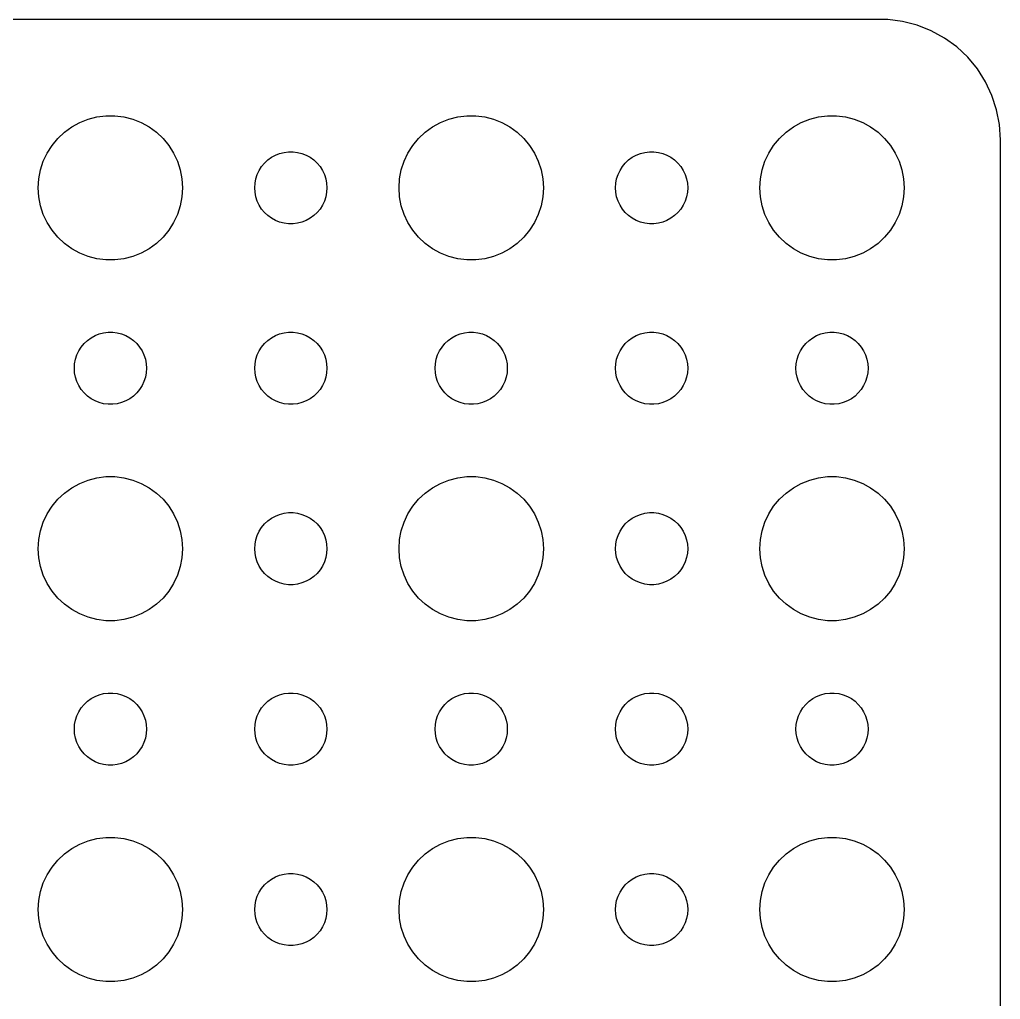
# Model space of a CAD drawing. Header units: metres. Extents: x -157 to 157, y -37 to 37.
# Drawn here: x 116.22 to 157, y -3.73 to 36.99 of the extents above; entities that cross this region are included whole.
import ezdxf

# ---------------------------------------------------------------- set-up
doc = ezdxf.new("R2010")
doc.units = ezdxf.units.M

msp = doc.modelspace()

# ---------------------------------------------------------------- linework, layer by layer
for p, q in [((152.314, 36.9901), (-152.314, 36.9901)), ((152.937, 36.9114), (152.314, 36.9901)), ((153.545, 36.7553), (152.937, 36.9114)), ((154.129, 36.5241), (153.545, 36.7553)), ((154.679, 36.2216), (154.129, 36.5241)), ((155.187, 35.8526), (154.679, 36.2216)), ((155.645, 35.4227), (155.187, 35.8526)), ((156.045, 34.9389), (155.645, 35.4227)), ((156.382, 34.4088), (156.045, 34.9389)), ((156.649, 33.8406), (156.382, 34.4088)), ((156.843, 33.2434), (156.649, 33.8406)), ((156.961, 32.6267), (156.843, 33.2434)), ((118.393, 32.533), (118.723, 32.7145)), ((118.723, 32.7145), (119.073, 32.8532)), ((119.073, 32.8532), (119.438, 32.9469)), ((119.438, 32.9469), (119.812, 32.9941)), ((119.812, 32.9941), (120.188, 32.9941)), ((120.188, 32.9941), (120.562, 32.9469)), ((120.562, 32.9469), (120.927, 32.8532)), ((120.927, 32.8532), (121.277, 32.7145)), ((121.277, 32.7145), (121.607, 32.533)), ((133.393, 32.533), (133.723, 32.7145)), ((133.723, 32.7145), (134.073, 32.8532)), ((134.073, 32.8532), (134.438, 32.9469)), ((134.438, 32.9469), (134.812, 32.9941)), ((134.812, 32.9941), (135.188, 32.9941)), ((135.188, 32.9941), (135.562, 32.9469)), ((135.562, 32.9469), (135.927, 32.8532)), ((135.927, 32.8532), (136.277, 32.7145)), ((136.277, 32.7145), (136.607, 32.533)), ((148.393, 32.533), (148.723, 32.7145)), ((148.723, 32.7145), (149.073, 32.8532)), ((149.073, 32.8532), (149.438, 32.9469)), ((149.438, 32.9469), (149.812, 32.9941)), ((149.812, 32.9941), (150.188, 32.9941)), ((150.188, 32.9941), (150.562, 32.9469)), ((150.562, 32.9469), (150.927, 32.8532)), ((150.927, 32.8532), (151.277, 32.7145)), ((151.277, 32.7145), (151.607, 32.533)), ((157, 32), (156.961, 32.6267)), ((117.813, 32.0536), (118.088, 32.3115)), ((118.088, 32.3115), (118.393, 32.533)), ((121.607, 32.533), (121.912, 32.3115)), ((121.912, 32.3115), (122.187, 32.0536)), ((132.813, 32.0536), (133.088, 32.3115)), ((133.088, 32.3115), (133.393, 32.533)), ((136.607, 32.533), (136.912, 32.3115)), ((136.912, 32.3115), (137.187, 32.0536)), ((147.813, 32.0536), (148.088, 32.3115)), ((148.088, 32.3115), (148.393, 32.533)), ((151.607, 32.533), (151.912, 32.3115)), ((151.912, 32.3115), (152.187, 32.0536)), ((117.573, 31.7634), (117.813, 32.0536)), ((122.187, 32.0536), (122.427, 31.7634)), ((132.573, 31.7634), (132.813, 32.0536)), ((137.187, 32.0536), (137.427, 31.7634)), ((147.573, 31.7634), (147.813, 32.0536)), ((152.187, 32.0536), (152.427, 31.7634)), ((157, -32), (157, 32)), ((117.211, 31.1044), (117.371, 31.4453)), ((117.371, 31.4453), (117.573, 31.7634)), ((122.427, 31.7634), (122.629, 31.4453)), ((122.629, 31.4453), (122.789, 31.1044)), ((126.861, 31.3572), (127.036, 31.4266)), ((127.036, 31.4266), (127.219, 31.4734)), ((127.219, 31.4734), (127.406, 31.497)), ((127.406, 31.497), (127.594, 31.497)), ((127.594, 31.497), (127.781, 31.4734)), ((127.781, 31.4734), (127.964, 31.4266)), ((127.964, 31.4266), (128.139, 31.3572)), ((132.211, 31.1044), (132.371, 31.4453)), ((132.371, 31.4453), (132.573, 31.7634)), ((137.427, 31.7634), (137.629, 31.4453)), ((137.629, 31.4453), (137.789, 31.1044)), ((141.861, 31.3572), (142.036, 31.4266)), ((142.036, 31.4266), (142.219, 31.4734)), ((142.219, 31.4734), (142.406, 31.497)), ((142.406, 31.497), (142.594, 31.497)), ((142.594, 31.497), (142.781, 31.4734)), ((142.781, 31.4734), (142.964, 31.4266)), ((142.964, 31.4266), (143.139, 31.3572)), ((147.211, 31.1044), (147.371, 31.4453)), ((147.371, 31.4453), (147.573, 31.7634)), ((152.427, 31.7634), (152.629, 31.4453)), ((152.629, 31.4453), (152.789, 31.1044)), ((117.094, 30.7461), (117.211, 31.1044)), ((122.789, 31.1044), (122.906, 30.7461)), ((126.286, 30.8817), (126.407, 31.0268)), ((126.407, 31.0268), (126.544, 31.1558)), ((126.544, 31.1558), (126.696, 31.2665)), ((126.696, 31.2665), (126.861, 31.3572)), ((128.139, 31.3572), (128.304, 31.2665)), ((128.304, 31.2665), (128.456, 31.1558)), ((128.456, 31.1558), (128.593, 31.0268)), ((128.593, 31.0268), (128.714, 30.8817)), ((132.094, 30.7461), (132.211, 31.1044)), ((137.789, 31.1044), (137.906, 30.7461)), ((141.286, 30.8817), (141.407, 31.0268)), ((141.407, 31.0268), (141.544, 31.1558)), ((141.544, 31.1558), (141.696, 31.2665)), ((141.696, 31.2665), (141.861, 31.3572)), ((143.139, 31.3572), (143.304, 31.2665)), ((143.304, 31.2665), (143.456, 31.1558)), ((143.456, 31.1558), (143.593, 31.0268)), ((143.593, 31.0268), (143.714, 30.8817)), ((147.094, 30.7461), (147.211, 31.1044)), ((152.789, 31.1044), (152.906, 30.7461)), ((117.024, 30.376), (117.094, 30.7461)), ((122.906, 30.7461), (122.976, 30.376)), ((126.105, 30.5522), (126.186, 30.7226)), ((126.186, 30.7226), (126.286, 30.8817)), ((128.714, 30.8817), (128.814, 30.7226)), ((128.814, 30.7226), (128.895, 30.5522)), ((132.024, 30.376), (132.094, 30.7461)), ((137.906, 30.7461), (137.976, 30.376)), ((141.105, 30.5522), (141.186, 30.7226)), ((141.186, 30.7226), (141.286, 30.8817)), ((143.714, 30.8817), (143.814, 30.7226)), ((143.814, 30.7226), (143.895, 30.5522)), ((147.024, 30.376), (147.094, 30.7461)), ((152.906, 30.7461), (152.976, 30.376)), ((117, 30), (117.024, 30.376)), ((122.976, 30.376), (123, 30)), ((126, 30), (126.012, 30.188)), ((126.012, 30.188), (126.047, 30.373)), ((126.047, 30.373), (126.105, 30.5522)), ((128.895, 30.5522), (128.953, 30.373)), ((128.953, 30.373), (128.988, 30.188)), ((128.988, 30.188), (129, 30)), ((132, 30), (132.024, 30.376)), ((137.976, 30.376), (138, 30)), ((141, 30), (141.012, 30.188)), ((141.012, 30.188), (141.047, 30.373)), ((141.047, 30.373), (141.105, 30.5522)), ((143.895, 30.5522), (143.953, 30.373)), ((143.953, 30.373), (143.988, 30.188)), ((143.988, 30.188), (144, 30)), ((147, 30), (147.024, 30.376)), ((152.976, 30.376), (153, 30)), ((117.024, 29.624), (117, 30)), ((123, 30), (122.976, 29.624)), ((126.012, 29.812), (126, 30)), ((126.047, 29.627), (126.012, 29.812)), ((128.988, 29.812), (128.953, 29.627)), ((129, 30), (128.988, 29.812)), ((132.024, 29.624), (132, 30)), ((138, 30), (137.976, 29.624)), ((141.012, 29.812), (141, 30)), ((141.047, 29.627), (141.012, 29.812)), ((143.988, 29.812), (143.953, 29.627)), ((144, 30), (143.988, 29.812)), ((147.024, 29.624), (147, 30)), ((153, 30), (152.976, 29.624)), ((117.094, 29.2539), (117.024, 29.624)), ((122.976, 29.624), (122.906, 29.2539)), ((126.105, 29.4478), (126.047, 29.627)), ((126.186, 29.2774), (126.105, 29.4478)), ((128.895, 29.4478), (128.814, 29.2774)), ((128.953, 29.627), (128.895, 29.4478)), ((132.094, 29.2539), (132.024, 29.624)), ((137.976, 29.624), (137.906, 29.2539)), ((141.105, 29.4478), (141.047, 29.627)), ((141.186, 29.2774), (141.105, 29.4478)), ((143.895, 29.4478), (143.814, 29.2774)), ((143.953, 29.627), (143.895, 29.4478)), ((147.094, 29.2539), (147.024, 29.624)), ((152.976, 29.624), (152.906, 29.2539)), ((117.211, 28.8956), (117.094, 29.2539)), ((122.906, 29.2539), (122.789, 28.8956)), ((126.286, 29.1183), (126.186, 29.2774)), ((126.407, 28.9732), (126.286, 29.1183)), ((126.544, 28.8442), (126.407, 28.9732)), ((128.593, 28.9732), (128.456, 28.8442)), ((128.714, 29.1183), (128.593, 28.9732)), ((128.814, 29.2774), (128.714, 29.1183)), ((132.211, 28.8956), (132.094, 29.2539)), ((137.906, 29.2539), (137.789, 28.8956)), ((141.286, 29.1183), (141.186, 29.2774)), ((141.407, 28.9732), (141.286, 29.1183)), ((141.544, 28.8442), (141.407, 28.9732)), ((143.593, 28.9732), (143.456, 28.8442)), ((143.714, 29.1183), (143.593, 28.9732)), ((143.814, 29.2774), (143.714, 29.1183)), ((147.211, 28.8956), (147.094, 29.2539)), ((152.906, 29.2539), (152.789, 28.8956)), ((117.371, 28.5547), (117.211, 28.8956)), ((117.573, 28.2366), (117.371, 28.5547)), ((122.629, 28.5547), (122.427, 28.2366)), ((122.789, 28.8956), (122.629, 28.5547)), ((126.696, 28.7335), (126.544, 28.8442)), ((126.861, 28.6427), (126.696, 28.7335)), ((127.036, 28.5734), (126.861, 28.6427)), ((127.219, 28.5266), (127.036, 28.5734)), ((127.964, 28.5734), (127.781, 28.5266)), ((128.139, 28.6427), (127.964, 28.5734)), ((128.304, 28.7335), (128.139, 28.6427)), ((128.456, 28.8442), (128.304, 28.7335)), ((132.371, 28.5547), (132.211, 28.8956)), ((132.573, 28.2366), (132.371, 28.5547)), ((137.629, 28.5547), (137.427, 28.2366)), ((137.789, 28.8956), (137.629, 28.5547)), ((141.696, 28.7335), (141.544, 28.8442)), ((141.861, 28.6427), (141.696, 28.7335)), ((142.036, 28.5734), (141.861, 28.6427)), ((142.219, 28.5266), (142.036, 28.5734)), ((142.964, 28.5734), (142.781, 28.5266)), ((143.139, 28.6427), (142.964, 28.5734)), ((143.304, 28.7335), (143.139, 28.6427)), ((143.456, 28.8442), (143.304, 28.7335)), ((147.371, 28.5547), (147.211, 28.8956)), ((147.573, 28.2366), (147.371, 28.5547)), ((152.629, 28.5547), (152.427, 28.2366)), ((152.789, 28.8956), (152.629, 28.5547)), ((117.813, 27.9464), (117.573, 28.2366)), ((122.427, 28.2366), (122.187, 27.9464)), ((127.406, 28.503), (127.219, 28.5266)), ((127.594, 28.503), (127.406, 28.503)), ((127.781, 28.5266), (127.594, 28.503)), ((132.813, 27.9464), (132.573, 28.2366)), ((137.427, 28.2366), (137.187, 27.9464)), ((142.406, 28.503), (142.219, 28.5266)), ((142.594, 28.503), (142.406, 28.503)), ((142.781, 28.5266), (142.594, 28.503)), ((147.813, 27.9464), (147.573, 28.2366)), ((152.427, 28.2366), (152.187, 27.9464)), ((118.088, 27.6884), (117.813, 27.9464)), ((122.187, 27.9464), (121.912, 27.6884)), ((133.088, 27.6884), (132.813, 27.9464)), ((137.187, 27.9464), (136.912, 27.6884)), ((148.088, 27.6884), (147.813, 27.9464)), ((152.187, 27.9464), (151.912, 27.6884)), ((118.393, 27.467), (118.088, 27.6884)), ((118.723, 27.2855), (118.393, 27.467)), ((121.607, 27.467), (121.277, 27.2855)), ((121.912, 27.6884), (121.607, 27.467)), ((133.393, 27.467), (133.088, 27.6884)), ((133.723, 27.2855), (133.393, 27.467)), ((136.607, 27.467), (136.277, 27.2855)), ((136.912, 27.6884), (136.607, 27.467)), ((148.393, 27.467), (148.088, 27.6884)), ((148.723, 27.2855), (148.393, 27.467)), ((151.607, 27.467), (151.277, 27.2855)), ((151.912, 27.6884), (151.607, 27.467)), ((119.073, 27.1468), (118.723, 27.2855)), ((119.438, 27.0531), (119.073, 27.1468)), ((119.812, 27.0059), (119.438, 27.0531)), ((120.188, 27.0059), (119.812, 27.0059)), ((120.562, 27.0531), (120.188, 27.0059)), ((120.927, 27.1468), (120.562, 27.0531)), ((121.277, 27.2855), (120.927, 27.1468)), ((134.073, 27.1468), (133.723, 27.2855)), ((134.438, 27.0531), (134.073, 27.1468)), ((134.812, 27.0059), (134.438, 27.0531)), ((135.188, 27.0059), (134.812, 27.0059)), ((135.562, 27.0531), (135.188, 27.0059)), ((135.927, 27.1468), (135.562, 27.0531)), ((136.277, 27.2855), (135.927, 27.1468)), ((149.073, 27.1468), (148.723, 27.2855)), ((149.438, 27.0531), (149.073, 27.1468)), ((149.812, 27.0059), (149.438, 27.0531)), ((150.188, 27.0059), (149.812, 27.0059)), ((150.562, 27.0531), (150.188, 27.0059)), ((150.927, 27.1468), (150.562, 27.0531)), ((151.277, 27.2855), (150.927, 27.1468)), ((118.907, 23.5268), (119.044, 23.6558)), ((119.044, 23.6558), (119.196, 23.7665)), ((119.196, 23.7665), (119.361, 23.8572)), ((119.361, 23.8572), (119.536, 23.9266)), ((119.536, 23.9266), (119.719, 23.9734)), ((119.719, 23.9734), (119.906, 23.997)), ((119.906, 23.997), (120.094, 23.997)), ((120.094, 23.997), (120.281, 23.9734)), ((120.281, 23.9734), (120.464, 23.9266)), ((120.464, 23.9266), (120.639, 23.8572)), ((120.639, 23.8572), (120.804, 23.7665)), ((120.804, 23.7665), (120.956, 23.6558)), ((120.956, 23.6558), (121.093, 23.5268)), ((126.407, 23.5268), (126.544, 23.6558)), ((126.544, 23.6558), (126.696, 23.7665)), ((126.696, 23.7665), (126.861, 23.8572)), ((126.861, 23.8572), (127.036, 23.9266)), ((127.036, 23.9266), (127.219, 23.9734)), ((127.219, 23.9734), (127.406, 23.997)), ((127.406, 23.997), (127.594, 23.997)), ((127.594, 23.997), (127.781, 23.9734)), ((127.781, 23.9734), (127.964, 23.9266)), ((127.964, 23.9266), (128.139, 23.8572)), ((128.139, 23.8572), (128.304, 23.7665)), ((128.304, 23.7665), (128.456, 23.6558)), ((128.456, 23.6558), (128.593, 23.5268)), ((133.907, 23.5268), (134.044, 23.6558)), ((134.044, 23.6558), (134.196, 23.7665)), ((134.196, 23.7665), (134.361, 23.8572)), ((134.361, 23.8572), (134.536, 23.9266)), ((134.536, 23.9266), (134.719, 23.9734)), ((134.719, 23.9734), (134.906, 23.997)), ((134.906, 23.997), (135.094, 23.997)), ((135.094, 23.997), (135.281, 23.9734)), ((135.281, 23.9734), (135.464, 23.9266)), ((135.464, 23.9266), (135.639, 23.8572)), ((135.639, 23.8572), (135.804, 23.7665)), ((135.804, 23.7665), (135.956, 23.6558)), ((135.956, 23.6558), (136.093, 23.5268)), ((141.407, 23.5268), (141.544, 23.6558)), ((141.544, 23.6558), (141.696, 23.7665)), ((141.696, 23.7665), (141.861, 23.8572)), ((141.861, 23.8572), (142.036, 23.9266)), ((142.036, 23.9266), (142.219, 23.9734)), ((142.219, 23.9734), (142.406, 23.997)), ((142.406, 23.997), (142.594, 23.997)), ((142.594, 23.997), (142.781, 23.9734)), ((142.781, 23.9734), (142.964, 23.9266)), ((142.964, 23.9266), (143.139, 23.8572)), ((143.139, 23.8572), (143.304, 23.7665)), ((143.304, 23.7665), (143.456, 23.6558)), ((143.456, 23.6558), (143.593, 23.5268)), ((148.907, 23.5268), (149.044, 23.6558)), ((149.044, 23.6558), (149.196, 23.7665)), ((149.196, 23.7665), (149.361, 23.8572)), ((149.361, 23.8572), (149.536, 23.9266)), ((149.536, 23.9266), (149.719, 23.9734)), ((149.719, 23.9734), (149.906, 23.997)), ((149.906, 23.997), (150.094, 23.997)), ((150.094, 23.997), (150.281, 23.9734)), ((150.281, 23.9734), (150.464, 23.9266)), ((150.464, 23.9266), (150.639, 23.8572)), ((150.639, 23.8572), (150.804, 23.7665)), ((150.804, 23.7665), (150.956, 23.6558)), ((150.956, 23.6558), (151.093, 23.5268)), ((118.686, 23.2226), (118.786, 23.3817)), ((118.786, 23.3817), (118.907, 23.5268)), ((121.093, 23.5268), (121.214, 23.3817)), ((121.214, 23.3817), (121.314, 23.2226)), ((126.186, 23.2226), (126.286, 23.3817)), ((126.286, 23.3817), (126.407, 23.5268)), ((128.593, 23.5268), (128.714, 23.3817)), ((128.714, 23.3817), (128.814, 23.2226)), ((133.686, 23.2226), (133.786, 23.3817)), ((133.786, 23.3817), (133.907, 23.5268)), ((136.093, 23.5268), (136.214, 23.3817)), ((136.214, 23.3817), (136.314, 23.2226)), ((141.186, 23.2226), (141.286, 23.3817)), ((141.286, 23.3817), (141.407, 23.5268)), ((143.593, 23.5268), (143.714, 23.3817)), ((143.714, 23.3817), (143.814, 23.2226)), ((148.686, 23.2226), (148.786, 23.3817)), ((148.786, 23.3817), (148.907, 23.5268)), ((151.093, 23.5268), (151.214, 23.3817)), ((151.214, 23.3817), (151.314, 23.2226)), ((118.512, 22.688), (118.547, 22.873)), ((118.547, 22.873), (118.605, 23.0522)), ((118.605, 23.0522), (118.686, 23.2226)), ((121.314, 23.2226), (121.395, 23.0522)), ((121.395, 23.0522), (121.453, 22.873)), ((121.453, 22.873), (121.488, 22.688)), ((126.012, 22.688), (126.047, 22.873)), ((126.047, 22.873), (126.105, 23.0522)), ((126.105, 23.0522), (126.186, 23.2226)), ((128.814, 23.2226), (128.895, 23.0522)), ((128.895, 23.0522), (128.953, 22.873)), ((128.953, 22.873), (128.988, 22.688)), ((133.512, 22.688), (133.547, 22.873)), ((133.547, 22.873), (133.605, 23.0522)), ((133.605, 23.0522), (133.686, 23.2226)), ((136.314, 23.2226), (136.395, 23.0522)), ((136.395, 23.0522), (136.453, 22.873)), ((136.453, 22.873), (136.488, 22.688)), ((141.012, 22.688), (141.047, 22.873)), ((141.047, 22.873), (141.105, 23.0522)), ((141.105, 23.0522), (141.186, 23.2226)), ((143.814, 23.2226), (143.895, 23.0522)), ((143.895, 23.0522), (143.953, 22.873)), ((143.953, 22.873), (143.988, 22.688)), ((148.512, 22.688), (148.547, 22.873)), ((148.547, 22.873), (148.605, 23.0522)), ((148.605, 23.0522), (148.686, 23.2226)), ((151.314, 23.2226), (151.395, 23.0522)), ((151.395, 23.0522), (151.453, 22.873)), ((151.453, 22.873), (151.488, 22.688)), ((118.5, 22.5), (118.512, 22.688)), ((118.512, 22.312), (118.5, 22.5)), ((121.488, 22.688), (121.5, 22.5)), ((121.5, 22.5), (121.488, 22.312)), ((126, 22.5), (126.012, 22.688)), ((126.012, 22.312), (126, 22.5)), ((128.988, 22.688), (129, 22.5)), ((129, 22.5), (128.988, 22.312)), ((133.5, 22.5), (133.512, 22.688)), ((133.512, 22.312), (133.5, 22.5)), ((136.488, 22.688), (136.5, 22.5)), ((136.5, 22.5), (136.488, 22.312)), ((141, 22.5), (141.012, 22.688)), ((141.012, 22.312), (141, 22.5)), ((143.988, 22.688), (144, 22.5)), ((144, 22.5), (143.988, 22.312)), ((148.5, 22.5), (148.512, 22.688)), ((148.512, 22.312), (148.5, 22.5)), ((151.488, 22.688), (151.5, 22.5)), ((151.5, 22.5), (151.488, 22.312)), ((118.547, 22.127), (118.512, 22.312)), ((118.605, 21.9478), (118.547, 22.127)), ((121.453, 22.127), (121.395, 21.9478)), ((121.488, 22.312), (121.453, 22.127)), ((126.047, 22.127), (126.012, 22.312)), ((126.105, 21.9478), (126.047, 22.127)), ((128.953, 22.127), (128.895, 21.9478)), ((128.988, 22.312), (128.953, 22.127)), ((133.547, 22.127), (133.512, 22.312)), ((133.605, 21.9478), (133.547, 22.127)), ((136.453, 22.127), (136.395, 21.9478)), ((136.488, 22.312), (136.453, 22.127)), ((141.047, 22.127), (141.012, 22.312)), ((141.105, 21.9478), (141.047, 22.127)), ((143.953, 22.127), (143.895, 21.9478)), ((143.988, 22.312), (143.953, 22.127)), ((148.547, 22.127), (148.512, 22.312)), ((148.605, 21.9478), (148.547, 22.127)), ((151.453, 22.127), (151.395, 21.9478)), ((151.488, 22.312), (151.453, 22.127)), ((118.686, 21.7774), (118.605, 21.9478)), ((118.786, 21.6183), (118.686, 21.7774)), ((118.907, 21.4732), (118.786, 21.6183)), ((121.214, 21.6183), (121.093, 21.4732)), ((121.314, 21.7774), (121.214, 21.6183)), ((121.395, 21.9478), (121.314, 21.7774)), ((126.186, 21.7774), (126.105, 21.9478)), ((126.286, 21.6183), (126.186, 21.7774)), ((126.407, 21.4732), (126.286, 21.6183)), ((128.714, 21.6183), (128.593, 21.4732)), ((128.814, 21.7774), (128.714, 21.6183)), ((128.895, 21.9478), (128.814, 21.7774)), ((133.686, 21.7774), (133.605, 21.9478)), ((133.786, 21.6183), (133.686, 21.7774)), ((133.907, 21.4732), (133.786, 21.6183)), ((136.214, 21.6183), (136.093, 21.4732)), ((136.314, 21.7774), (136.214, 21.6183)), ((136.395, 21.9478), (136.314, 21.7774)), ((141.186, 21.7774), (141.105, 21.9478)), ((141.286, 21.6183), (141.186, 21.7774)), ((141.407, 21.4732), (141.286, 21.6183)), ((143.714, 21.6183), (143.593, 21.4732)), ((143.814, 21.7774), (143.714, 21.6183)), ((143.895, 21.9478), (143.814, 21.7774)), ((148.686, 21.7774), (148.605, 21.9478)), ((148.786, 21.6183), (148.686, 21.7774)), ((148.907, 21.4732), (148.786, 21.6183)), ((151.214, 21.6183), (151.093, 21.4732)), ((151.314, 21.7774), (151.214, 21.6183)), ((151.395, 21.9478), (151.314, 21.7774)), ((119.044, 21.3442), (118.907, 21.4732)), ((119.196, 21.2335), (119.044, 21.3442)), ((119.361, 21.1427), (119.196, 21.2335)), ((120.804, 21.2335), (120.639, 21.1427)), ((120.956, 21.3442), (120.804, 21.2335)), ((121.093, 21.4732), (120.956, 21.3442)), ((126.544, 21.3442), (126.407, 21.4732)), ((126.696, 21.2335), (126.544, 21.3442)), ((126.861, 21.1427), (126.696, 21.2335)), ((128.304, 21.2335), (128.139, 21.1427)), ((128.456, 21.3442), (128.304, 21.2335)), ((128.593, 21.4732), (128.456, 21.3442)), ((134.044, 21.3442), (133.907, 21.4732)), ((134.196, 21.2335), (134.044, 21.3442)), ((134.361, 21.1427), (134.196, 21.2335)), ((135.804, 21.2335), (135.639, 21.1427)), ((135.956, 21.3442), (135.804, 21.2335)), ((136.093, 21.4732), (135.956, 21.3442)), ((141.544, 21.3442), (141.407, 21.4732)), ((141.696, 21.2335), (141.544, 21.3442)), ((141.861, 21.1427), (141.696, 21.2335)), ((143.304, 21.2335), (143.139, 21.1427)), ((143.456, 21.3442), (143.304, 21.2335)), ((143.593, 21.4732), (143.456, 21.3442)), ((149.044, 21.3442), (148.907, 21.4732)), ((149.196, 21.2335), (149.044, 21.3442)), ((149.361, 21.1427), (149.196, 21.2335)), ((150.804, 21.2335), (150.639, 21.1427)), ((150.956, 21.3442), (150.804, 21.2335)), ((151.093, 21.4732), (150.956, 21.3442)), ((119.536, 21.0734), (119.361, 21.1427)), ((119.719, 21.0266), (119.536, 21.0734)), ((119.906, 21.003), (119.719, 21.0266)), ((120.094, 21.003), (119.906, 21.003)), ((120.281, 21.0266), (120.094, 21.003)), ((120.464, 21.0734), (120.281, 21.0266)), ((120.639, 21.1427), (120.464, 21.0734)), ((127.036, 21.0734), (126.861, 21.1427)), ((127.219, 21.0266), (127.036, 21.0734)), ((127.406, 21.003), (127.219, 21.0266)), ((127.594, 21.003), (127.406, 21.003)), ((127.781, 21.0266), (127.594, 21.003)), ((127.964, 21.0734), (127.781, 21.0266)), ((128.139, 21.1427), (127.964, 21.0734)), ((134.536, 21.0734), (134.361, 21.1427)), ((134.719, 21.0266), (134.536, 21.0734)), ((134.906, 21.003), (134.719, 21.0266)), ((135.094, 21.003), (134.906, 21.003)), ((135.281, 21.0266), (135.094, 21.003)), ((135.464, 21.0734), (135.281, 21.0266)), ((135.639, 21.1427), (135.464, 21.0734)), ((142.036, 21.0734), (141.861, 21.1427)), ((142.219, 21.0266), (142.036, 21.0734)), ((142.406, 21.003), (142.219, 21.0266)), ((142.594, 21.003), (142.406, 21.003)), ((142.781, 21.0266), (142.594, 21.003)), ((142.964, 21.0734), (142.781, 21.0266)), ((143.139, 21.1427), (142.964, 21.0734)), ((149.536, 21.0734), (149.361, 21.1427)), ((149.719, 21.0266), (149.536, 21.0734)), ((149.906, 21.003), (149.719, 21.0266)), ((150.094, 21.003), (149.906, 21.003)), ((150.281, 21.0266), (150.094, 21.003)), ((150.464, 21.0734), (150.281, 21.0266)), ((150.639, 21.1427), (150.464, 21.0734)), ((119.073, 17.8532), (119.438, 17.9469)), ((119.438, 17.9469), (119.812, 17.9941)), ((119.812, 17.9941), (120.188, 17.9941)), ((120.188, 17.9941), (120.562, 17.9469)), ((120.562, 17.9469), (120.927, 17.8532)), ((134.073, 17.8532), (134.438, 17.9469)), ((134.438, 17.9469), (134.812, 17.9941)), ((134.812, 17.9941), (135.188, 17.9941)), ((135.188, 17.9941), (135.562, 17.9469)), ((135.562, 17.9469), (135.927, 17.8532)), ((149.073, 17.8532), (149.438, 17.9469)), ((149.438, 17.9469), (149.812, 17.9941)), ((149.812, 17.9941), (150.188, 17.9941)), ((150.188, 17.9941), (150.562, 17.9469)), ((150.562, 17.9469), (150.927, 17.8532)), ((118.393, 17.533), (118.723, 17.7145)), ((118.723, 17.7145), (119.073, 17.8532)), ((120.927, 17.8532), (121.277, 17.7145)), ((121.277, 17.7145), (121.607, 17.533)), ((133.393, 17.533), (133.723, 17.7145)), ((133.723, 17.7145), (134.073, 17.8532)), ((135.927, 17.8532), (136.277, 17.7145)), ((136.277, 17.7145), (136.607, 17.533)), ((148.393, 17.533), (148.723, 17.7145)), ((148.723, 17.7145), (149.073, 17.8532)), ((150.927, 17.8532), (151.277, 17.7145)), ((151.277, 17.7145), (151.607, 17.533)), ((117.813, 17.0536), (118.088, 17.3115)), ((118.088, 17.3115), (118.393, 17.533)), ((121.607, 17.533), (121.912, 17.3115)), ((121.912, 17.3115), (122.187, 17.0536)), ((132.813, 17.0536), (133.088, 17.3115)), ((133.088, 17.3115), (133.393, 17.533)), ((136.607, 17.533), (136.912, 17.3115)), ((136.912, 17.3115), (137.187, 17.0536)), ((147.813, 17.0536), (148.088, 17.3115)), ((148.088, 17.3115), (148.393, 17.533)), ((151.607, 17.533), (151.912, 17.3115)), ((151.912, 17.3115), (152.187, 17.0536)), ((117.371, 16.4453), (117.573, 16.7634)), ((117.573, 16.7634), (117.813, 17.0536)), ((122.187, 17.0536), (122.427, 16.7634)), ((122.427, 16.7634), (122.629, 16.4453)), ((132.371, 16.4453), (132.573, 16.7634)), ((132.573, 16.7634), (132.813, 17.0536)), ((137.187, 17.0536), (137.427, 16.7634)), ((137.427, 16.7634), (137.629, 16.4453)), ((147.371, 16.4453), (147.573, 16.7634)), ((147.573, 16.7634), (147.813, 17.0536)), ((152.187, 17.0536), (152.427, 16.7634)), ((152.427, 16.7634), (152.629, 16.4453)), ((117.211, 16.1044), (117.371, 16.4453)), ((122.629, 16.4453), (122.789, 16.1044)), ((126.696, 16.2665), (126.861, 16.3572)), ((126.861, 16.3572), (127.036, 16.4266)), ((127.036, 16.4266), (127.219, 16.4734)), ((127.219, 16.4734), (127.406, 16.497)), ((127.406, 16.497), (127.594, 16.497)), ((127.594, 16.497), (127.781, 16.4734)), ((127.781, 16.4734), (127.964, 16.4266)), ((127.964, 16.4266), (128.139, 16.3572)), ((128.139, 16.3572), (128.304, 16.2665)), ((132.211, 16.1044), (132.371, 16.4453)), ((137.629, 16.4453), (137.789, 16.1044)), ((141.696, 16.2665), (141.861, 16.3572)), ((141.861, 16.3572), (142.036, 16.4266)), ((142.036, 16.4266), (142.219, 16.4734)), ((142.219, 16.4734), (142.406, 16.497)), ((142.406, 16.497), (142.594, 16.497)), ((142.594, 16.497), (142.781, 16.4734)), ((142.781, 16.4734), (142.964, 16.4266)), ((142.964, 16.4266), (143.139, 16.3572)), ((143.139, 16.3572), (143.304, 16.2665)), ((147.211, 16.1044), (147.371, 16.4453)), ((152.629, 16.4453), (152.789, 16.1044)), ((117.094, 15.7461), (117.211, 16.1044)), ((122.789, 16.1044), (122.906, 15.7461)), ((126.286, 15.8817), (126.407, 16.0268)), ((126.407, 16.0268), (126.544, 16.1558)), ((126.544, 16.1558), (126.696, 16.2665)), ((128.304, 16.2665), (128.456, 16.1558)), ((128.456, 16.1558), (128.593, 16.0268)), ((128.593, 16.0268), (128.714, 15.8817)), ((132.094, 15.7461), (132.211, 16.1044)), ((137.789, 16.1044), (137.906, 15.7461)), ((141.286, 15.8817), (141.407, 16.0268)), ((141.407, 16.0268), (141.544, 16.1558)), ((141.544, 16.1558), (141.696, 16.2665)), ((143.304, 16.2665), (143.456, 16.1558)), ((143.456, 16.1558), (143.593, 16.0268)), ((143.593, 16.0268), (143.714, 15.8817)), ((147.094, 15.7461), (147.211, 16.1044)), ((152.789, 16.1044), (152.906, 15.7461)), ((117.024, 15.376), (117.094, 15.7461)), ((122.906, 15.7461), (122.976, 15.376)), ((126.047, 15.373), (126.105, 15.5522)), ((126.105, 15.5522), (126.186, 15.7226)), ((126.186, 15.7226), (126.286, 15.8817)), ((128.714, 15.8817), (128.814, 15.7226)), ((128.814, 15.7226), (128.895, 15.5522)), ((128.895, 15.5522), (128.953, 15.373)), ((132.024, 15.376), (132.094, 15.7461)), ((137.906, 15.7461), (137.976, 15.376)), ((141.047, 15.373), (141.105, 15.5522)), ((141.105, 15.5522), (141.186, 15.7226)), ((141.186, 15.7226), (141.286, 15.8817)), ((143.714, 15.8817), (143.814, 15.7226)), ((143.814, 15.7226), (143.895, 15.5522)), ((143.895, 15.5522), (143.953, 15.373)), ((147.024, 15.376), (147.094, 15.7461)), ((152.906, 15.7461), (152.976, 15.376)), ((117, 15), (117.024, 15.376)), ((122.976, 15.376), (123, 15)), ((126, 15), (126.012, 15.188)), ((126.012, 15.188), (126.047, 15.373)), ((128.953, 15.373), (128.988, 15.188)), ((128.988, 15.188), (129, 15)), ((132, 15), (132.024, 15.376)), ((137.976, 15.376), (138, 15)), ((141, 15), (141.012, 15.188)), ((141.012, 15.188), (141.047, 15.373)), ((143.953, 15.373), (143.988, 15.188)), ((143.988, 15.188), (144, 15)), ((147, 15), (147.024, 15.376)), ((152.976, 15.376), (153, 15)), ((117.024, 14.624), (117, 15)), ((123, 15), (122.976, 14.624)), ((126.012, 14.812), (126, 15)), ((126.047, 14.627), (126.012, 14.812)), ((128.988, 14.812), (128.953, 14.627)), ((129, 15), (128.988, 14.812)), ((132.024, 14.624), (132, 15)), ((138, 15), (137.976, 14.624)), ((141.012, 14.812), (141, 15)), ((141.047, 14.627), (141.012, 14.812)), ((143.988, 14.812), (143.953, 14.627)), ((144, 15), (143.988, 14.812)), ((147.024, 14.624), (147, 15)), ((153, 15), (152.976, 14.624)), ((117.094, 14.2539), (117.024, 14.624)), ((122.976, 14.624), (122.906, 14.2539)), ((126.105, 14.4478), (126.047, 14.627)), ((126.186, 14.2774), (126.105, 14.4478)), ((126.286, 14.1183), (126.186, 14.2774)), ((128.814, 14.2774), (128.714, 14.1183)), ((128.895, 14.4478), (128.814, 14.2774)), ((128.953, 14.627), (128.895, 14.4478)), ((132.094, 14.2539), (132.024, 14.624)), ((137.976, 14.624), (137.906, 14.2539)), ((141.105, 14.4478), (141.047, 14.627)), ((141.186, 14.2774), (141.105, 14.4478)), ((141.286, 14.1183), (141.186, 14.2774)), ((143.814, 14.2774), (143.714, 14.1183)), ((143.895, 14.4478), (143.814, 14.2774)), ((143.953, 14.627), (143.895, 14.4478)), ((147.094, 14.2539), (147.024, 14.624)), ((152.976, 14.624), (152.906, 14.2539)), ((117.211, 13.8956), (117.094, 14.2539)), ((117.371, 13.5547), (117.211, 13.8956)), ((122.789, 13.8956), (122.629, 13.5547)), ((122.906, 14.2539), (122.789, 13.8956)), ((126.407, 13.9732), (126.286, 14.1183)), ((126.544, 13.8442), (126.407, 13.9732)), ((128.593, 13.9732), (128.456, 13.8442)), ((128.714, 14.1183), (128.593, 13.9732)), ((132.211, 13.8956), (132.094, 14.2539)), ((132.371, 13.5547), (132.211, 13.8956)), ((137.789, 13.8956), (137.629, 13.5547)), ((137.906, 14.2539), (137.789, 13.8956)), ((141.407, 13.9732), (141.286, 14.1183)), ((141.544, 13.8442), (141.407, 13.9732)), ((143.593, 13.9732), (143.456, 13.8442)), ((143.714, 14.1183), (143.593, 13.9732)), ((147.211, 13.8956), (147.094, 14.2539)), ((147.371, 13.5547), (147.211, 13.8956)), ((152.789, 13.8956), (152.629, 13.5547)), ((152.906, 14.2539), (152.789, 13.8956)), ((117.573, 13.2366), (117.371, 13.5547)), ((122.629, 13.5547), (122.427, 13.2366)), ((126.696, 13.7335), (126.544, 13.8442)), ((126.861, 13.6427), (126.696, 13.7335)), ((127.036, 13.5734), (126.861, 13.6427)), ((127.219, 13.5266), (127.036, 13.5734)), ((127.406, 13.5029), (127.219, 13.5266)), ((127.594, 13.5029), (127.406, 13.5029)), ((127.781, 13.5266), (127.594, 13.5029)), ((127.964, 13.5734), (127.781, 13.5266)), ((128.139, 13.6427), (127.964, 13.5734)), ((128.304, 13.7335), (128.139, 13.6427)), ((128.456, 13.8442), (128.304, 13.7335)), ((132.573, 13.2366), (132.371, 13.5547)), ((137.629, 13.5547), (137.427, 13.2366)), ((141.696, 13.7335), (141.544, 13.8442)), ((141.861, 13.6427), (141.696, 13.7335)), ((142.036, 13.5734), (141.861, 13.6427)), ((142.219, 13.5266), (142.036, 13.5734)), ((142.406, 13.5029), (142.219, 13.5266)), ((142.594, 13.5029), (142.406, 13.5029)), ((142.781, 13.5266), (142.594, 13.5029)), ((142.964, 13.5734), (142.781, 13.5266)), ((143.139, 13.6427), (142.964, 13.5734)), ((143.304, 13.7335), (143.139, 13.6427)), ((143.456, 13.8442), (143.304, 13.7335)), ((147.573, 13.2366), (147.371, 13.5547)), ((152.629, 13.5547), (152.427, 13.2366)), ((117.813, 12.9464), (117.573, 13.2366)), ((122.427, 13.2366), (122.187, 12.9464)), ((132.813, 12.9464), (132.573, 13.2366)), ((137.427, 13.2366), (137.187, 12.9464)), ((147.813, 12.9464), (147.573, 13.2366)), ((152.427, 13.2366), (152.187, 12.9464)), ((118.088, 12.6884), (117.813, 12.9464)), ((118.393, 12.467), (118.088, 12.6884)), ((121.912, 12.6884), (121.607, 12.467)), ((122.187, 12.9464), (121.912, 12.6884)), ((133.088, 12.6884), (132.813, 12.9464)), ((133.393, 12.467), (133.088, 12.6884)), ((136.912, 12.6884), (136.607, 12.467)), ((137.187, 12.9464), (136.912, 12.6884)), ((148.088, 12.6884), (147.813, 12.9464)), ((148.393, 12.467), (148.088, 12.6884)), ((151.912, 12.6884), (151.607, 12.467)), ((152.187, 12.9464), (151.912, 12.6884)), ((118.723, 12.2855), (118.393, 12.467)), ((119.073, 12.1468), (118.723, 12.2855)), ((121.277, 12.2855), (120.927, 12.1468)), ((121.607, 12.467), (121.277, 12.2855)), ((133.723, 12.2855), (133.393, 12.467)), ((134.073, 12.1468), (133.723, 12.2855)), ((136.277, 12.2855), (135.927, 12.1468)), ((136.607, 12.467), (136.277, 12.2855)), ((148.723, 12.2855), (148.393, 12.467)), ((149.073, 12.1468), (148.723, 12.2855)), ((151.277, 12.2855), (150.927, 12.1468)), ((151.607, 12.467), (151.277, 12.2855)), ((119.438, 12.0531), (119.073, 12.1468)), ((119.812, 12.0059), (119.438, 12.0531)), ((120.188, 12.0059), (119.812, 12.0059)), ((120.562, 12.0531), (120.188, 12.0059)), ((120.927, 12.1468), (120.562, 12.0531)), ((134.438, 12.0531), (134.073, 12.1468)), ((134.812, 12.0059), (134.438, 12.0531)), ((135.188, 12.0059), (134.812, 12.0059)), ((135.562, 12.0531), (135.188, 12.0059)), ((135.927, 12.1468), (135.562, 12.0531)), ((149.438, 12.0531), (149.073, 12.1468)), ((149.812, 12.0059), (149.438, 12.0531)), ((150.188, 12.0059), (149.812, 12.0059)), ((150.562, 12.0531), (150.188, 12.0059)), ((150.927, 12.1468), (150.562, 12.0531)), ((119.536, 8.92657), (119.719, 8.97342)), ((119.719, 8.97342), (119.906, 8.99704)), ((119.906, 8.99704), (120.094, 8.99704)), ((120.094, 8.99704), (120.281, 8.97342)), ((120.281, 8.97342), (120.464, 8.92657)), ((127.036, 8.92657), (127.219, 8.97342)), ((127.219, 8.97342), (127.406, 8.99704)), ((127.406, 8.99704), (127.594, 8.99704)), ((127.594, 8.99704), (127.781, 8.97342)), ((127.781, 8.97342), (127.964, 8.92657)), ((134.536, 8.92657), (134.719, 8.97342)), ((134.719, 8.97342), (134.906, 8.99704)), ((134.906, 8.99704), (135.094, 8.99704)), ((135.094, 8.99704), (135.281, 8.97342)), ((135.281, 8.97342), (135.464, 8.92657)), ((142.036, 8.92657), (142.219, 8.97342)), ((142.219, 8.97342), (142.406, 8.99704)), ((142.406, 8.99704), (142.594, 8.99704)), ((142.594, 8.99704), (142.781, 8.97342)), ((142.781, 8.97342), (142.964, 8.92657)), ((149.536, 8.92657), (149.719, 8.97342)), ((149.719, 8.97342), (149.906, 8.99704)), ((149.906, 8.99704), (150.094, 8.99704)), ((150.094, 8.99704), (150.281, 8.97342)), ((150.281, 8.97342), (150.464, 8.92657)), ((118.907, 8.52681), (119.044, 8.65576)), ((119.044, 8.65576), (119.196, 8.76648)), ((119.196, 8.76648), (119.361, 8.85724)), ((119.361, 8.85724), (119.536, 8.92657)), ((120.464, 8.92657), (120.639, 8.85724)), ((120.639, 8.85724), (120.804, 8.76648)), ((120.804, 8.76648), (120.956, 8.65576)), ((120.956, 8.65576), (121.093, 8.52681)), ((126.407, 8.52681), (126.544, 8.65576)), ((126.544, 8.65576), (126.696, 8.76648)), ((126.696, 8.76648), (126.861, 8.85724)), ((126.861, 8.85724), (127.036, 8.92657)), ((127.964, 8.92657), (128.139, 8.85724)), ((128.139, 8.85724), (128.304, 8.76648)), ((128.304, 8.76648), (128.456, 8.65576)), ((128.456, 8.65576), (128.593, 8.52681)), ((133.907, 8.52681), (134.044, 8.65576)), ((134.044, 8.65576), (134.196, 8.76648)), ((134.196, 8.76648), (134.361, 8.85724)), ((134.361, 8.85724), (134.536, 8.92657)), ((135.464, 8.92657), (135.639, 8.85724)), ((135.639, 8.85724), (135.804, 8.76648)), ((135.804, 8.76648), (135.956, 8.65576)), ((135.956, 8.65576), (136.093, 8.52681)), ((141.407, 8.52681), (141.544, 8.65576)), ((141.544, 8.65576), (141.696, 8.76648)), ((141.696, 8.76648), (141.861, 8.85724)), ((141.861, 8.85724), (142.036, 8.92657)), ((142.964, 8.92657), (143.139, 8.85724)), ((143.139, 8.85724), (143.304, 8.76648)), ((143.304, 8.76648), (143.456, 8.65576)), ((143.456, 8.65576), (143.593, 8.52681)), ((148.907, 8.52681), (149.044, 8.65576)), ((149.044, 8.65576), (149.196, 8.76648)), ((149.196, 8.76648), (149.361, 8.85724)), ((149.361, 8.85724), (149.536, 8.92657)), ((150.464, 8.92657), (150.639, 8.85724)), ((150.639, 8.85724), (150.804, 8.76648)), ((150.804, 8.76648), (150.956, 8.65576)), ((150.956, 8.65576), (151.093, 8.52681)), ((118.605, 8.05219), (118.686, 8.22263)), ((118.686, 8.22263), (118.786, 8.38167)), ((118.786, 8.38167), (118.907, 8.52681)), ((121.093, 8.52681), (121.214, 8.38167)), ((121.214, 8.38167), (121.314, 8.22263)), ((121.314, 8.22263), (121.395, 8.05219)), ((126.105, 8.05219), (126.186, 8.22263)), ((126.186, 8.22263), (126.286, 8.38167)), ((126.286, 8.38167), (126.407, 8.52681)), ((128.593, 8.52681), (128.714, 8.38167)), ((128.714, 8.38167), (128.814, 8.22263)), ((128.814, 8.22263), (128.895, 8.05219)), ((133.605, 8.05219), (133.686, 8.22263)), ((133.686, 8.22263), (133.786, 8.38167)), ((133.786, 8.38167), (133.907, 8.52681)), ((136.093, 8.52681), (136.214, 8.38167)), ((136.214, 8.38167), (136.314, 8.22263)), ((136.314, 8.22263), (136.395, 8.05219)), ((141.105, 8.05219), (141.186, 8.22263)), ((141.186, 8.22263), (141.286, 8.38167)), ((141.286, 8.38167), (141.407, 8.52681)), ((143.593, 8.52681), (143.714, 8.38167)), ((143.714, 8.38167), (143.814, 8.22263)), ((143.814, 8.22263), (143.895, 8.05219)), ((148.605, 8.05219), (148.686, 8.22263)), ((148.686, 8.22263), (148.786, 8.38167)), ((148.786, 8.38167), (148.907, 8.52681)), ((151.093, 8.52681), (151.214, 8.38167)), ((151.214, 8.38167), (151.314, 8.22263)), ((151.314, 8.22263), (151.395, 8.05219)), ((118.512, 7.68799), (118.547, 7.87303)), ((118.547, 7.87303), (118.605, 8.05219)), ((121.395, 8.05219), (121.453, 7.87303)), ((121.453, 7.87303), (121.488, 7.68799)), ((126.012, 7.68799), (126.047, 7.87303)), ((126.047, 7.87303), (126.105, 8.05219)), ((128.895, 8.05219), (128.953, 7.87303)), ((128.953, 7.87303), (128.988, 7.68799)), ((133.512, 7.68799), (133.547, 7.87303)), ((133.547, 7.87303), (133.605, 8.05219)), ((136.395, 8.05219), (136.453, 7.87303)), ((136.453, 7.87303), (136.488, 7.68799)), ((141.012, 7.68799), (141.047, 7.87303)), ((141.047, 7.87303), (141.105, 8.05219)), ((143.895, 8.05219), (143.953, 7.87303)), ((143.953, 7.87303), (143.988, 7.68799)), ((148.512, 7.68799), (148.547, 7.87303)), ((148.547, 7.87303), (148.605, 8.05219)), ((151.395, 8.05219), (151.453, 7.87303)), ((151.453, 7.87303), (151.488, 7.68799)), ((118.5, 7.5), (118.512, 7.68799)), ((118.512, 7.312), (118.5, 7.5)), ((121.488, 7.68799), (121.5, 7.5)), ((121.5, 7.5), (121.488, 7.312)), ((126, 7.5), (126.012, 7.68799)), ((126.012, 7.312), (126, 7.5)), ((128.988, 7.68799), (129, 7.5)), ((129, 7.5), (128.988, 7.312)), ((133.5, 7.5), (133.512, 7.68799)), ((133.512, 7.312), (133.5, 7.5)), ((136.488, 7.68799), (136.5, 7.5)), ((136.5, 7.5), (136.488, 7.312)), ((141, 7.5), (141.012, 7.68799)), ((141.012, 7.312), (141, 7.5)), ((143.988, 7.68799), (144, 7.5)), ((144, 7.5), (143.988, 7.312)), ((148.5, 7.5), (148.512, 7.68799)), ((148.512, 7.312), (148.5, 7.5)), ((151.488, 7.68799), (151.5, 7.5)), ((151.5, 7.5), (151.488, 7.312)), ((118.547, 7.12695), (118.512, 7.312)), ((118.605, 6.9478), (118.547, 7.12695)), ((118.686, 6.77736), (118.605, 6.9478)), ((121.395, 6.9478), (121.314, 6.77736)), ((121.453, 7.12695), (121.395, 6.9478)), ((121.488, 7.312), (121.453, 7.12695)), ((126.047, 7.12695), (126.012, 7.312)), ((126.105, 6.9478), (126.047, 7.12695)), ((126.186, 6.77736), (126.105, 6.9478)), ((128.895, 6.9478), (128.814, 6.77736)), ((128.953, 7.12695), (128.895, 6.9478)), ((128.988, 7.312), (128.953, 7.12695)), ((133.547, 7.12695), (133.512, 7.312)), ((133.605, 6.9478), (133.547, 7.12695)), ((133.686, 6.77736), (133.605, 6.9478)), ((136.395, 6.9478), (136.314, 6.77736)), ((136.453, 7.12695), (136.395, 6.9478)), ((136.488, 7.312), (136.453, 7.12695)), ((141.047, 7.12695), (141.012, 7.312)), ((141.105, 6.9478), (141.047, 7.12695)), ((141.186, 6.77736), (141.105, 6.9478)), ((143.895, 6.9478), (143.814, 6.77736)), ((143.953, 7.12695), (143.895, 6.9478)), ((143.988, 7.312), (143.953, 7.12695)), ((148.547, 7.12695), (148.512, 7.312)), ((148.605, 6.9478), (148.547, 7.12695)), ((148.686, 6.77736), (148.605, 6.9478)), ((151.395, 6.9478), (151.314, 6.77736)), ((151.453, 7.12695), (151.395, 6.9478)), ((151.488, 7.312), (151.453, 7.12695)), ((118.786, 6.61832), (118.686, 6.77736)), ((118.907, 6.47318), (118.786, 6.61832)), ((121.214, 6.61832), (121.093, 6.47318)), ((121.314, 6.77736), (121.214, 6.61832)), ((126.286, 6.61832), (126.186, 6.77736)), ((126.407, 6.47318), (126.286, 6.61832)), ((128.714, 6.61832), (128.593, 6.47318)), ((128.814, 6.77736), (128.714, 6.61832)), ((133.786, 6.61832), (133.686, 6.77736)), ((133.907, 6.47318), (133.786, 6.61832)), ((136.214, 6.61832), (136.093, 6.47318)), ((136.314, 6.77736), (136.214, 6.61832)), ((141.286, 6.61832), (141.186, 6.77736)), ((141.407, 6.47318), (141.286, 6.61832)), ((143.714, 6.61832), (143.593, 6.47318)), ((143.814, 6.77736), (143.714, 6.61832)), ((148.786, 6.61832), (148.686, 6.77736)), ((148.907, 6.47318), (148.786, 6.61832)), ((151.214, 6.61832), (151.093, 6.47318)), ((151.314, 6.77736), (151.214, 6.61832)), ((119.044, 6.34422), (118.907, 6.47318)), ((119.196, 6.23351), (119.044, 6.34422)), ((119.361, 6.14275), (119.196, 6.23351)), ((119.536, 6.07341), (119.361, 6.14275)), ((120.639, 6.14275), (120.464, 6.07341)), ((120.804, 6.23351), (120.639, 6.14275)), ((120.956, 6.34422), (120.804, 6.23351)), ((121.093, 6.47318), (120.956, 6.34422)), ((126.544, 6.34422), (126.407, 6.47318)), ((126.696, 6.23351), (126.544, 6.34422)), ((126.861, 6.14275), (126.696, 6.23351)), ((127.036, 6.07341), (126.861, 6.14275)), ((128.139, 6.14275), (127.964, 6.07341)), ((128.304, 6.23351), (128.139, 6.14275)), ((128.456, 6.34422), (128.304, 6.23351)), ((128.593, 6.47318), (128.456, 6.34422)), ((134.044, 6.34422), (133.907, 6.47318)), ((134.196, 6.23351), (134.044, 6.34422)), ((134.361, 6.14275), (134.196, 6.23351)), ((134.536, 6.07341), (134.361, 6.14275)), ((135.639, 6.14275), (135.464, 6.07341)), ((135.804, 6.23351), (135.639, 6.14275)), ((135.956, 6.34422), (135.804, 6.23351)), ((136.093, 6.47318), (135.956, 6.34422)), ((141.544, 6.34422), (141.407, 6.47318)), ((141.696, 6.23351), (141.544, 6.34422)), ((141.861, 6.14275), (141.696, 6.23351)), ((142.036, 6.07341), (141.861, 6.14275)), ((143.139, 6.14275), (142.964, 6.07341)), ((143.304, 6.23351), (143.139, 6.14275)), ((143.456, 6.34422), (143.304, 6.23351)), ((143.593, 6.47318), (143.456, 6.34422)), ((149.044, 6.34422), (148.907, 6.47318)), ((149.196, 6.23351), (149.044, 6.34422)), ((149.361, 6.14275), (149.196, 6.23351)), ((149.536, 6.07341), (149.361, 6.14275)), ((150.639, 6.14275), (150.464, 6.07341)), ((150.804, 6.23351), (150.639, 6.14275)), ((150.956, 6.34422), (150.804, 6.23351)), ((151.093, 6.47318), (150.956, 6.34422)), ((119.719, 6.02657), (119.536, 6.07341)), ((119.906, 6.00294), (119.719, 6.02657)), ((120.094, 6.00294), (119.906, 6.00294)), ((120.281, 6.02657), (120.094, 6.00294)), ((120.464, 6.07341), (120.281, 6.02657)), ((127.219, 6.02657), (127.036, 6.07341)), ((127.406, 6.00294), (127.219, 6.02657)), ((127.594, 6.00294), (127.406, 6.00294)), ((127.781, 6.02657), (127.594, 6.00294)), ((127.964, 6.07341), (127.781, 6.02657)), ((134.719, 6.02657), (134.536, 6.07341)), ((134.906, 6.00294), (134.719, 6.02657)), ((135.094, 6.00294), (134.906, 6.00294)), ((135.281, 6.02657), (135.094, 6.00294)), ((135.464, 6.07341), (135.281, 6.02657)), ((142.219, 6.02657), (142.036, 6.07341)), ((142.406, 6.00294), (142.219, 6.02657)), ((142.594, 6.00294), (142.406, 6.00294)), ((142.781, 6.02657), (142.594, 6.00294)), ((142.964, 6.07341), (142.781, 6.02657)), ((149.719, 6.02657), (149.536, 6.07341)), ((149.906, 6.00294), (149.719, 6.02657)), ((150.094, 6.00294), (149.906, 6.00294)), ((150.281, 6.02657), (150.094, 6.00294)), ((150.464, 6.07341), (150.281, 6.02657)), ((119.073, 2.85316), (119.438, 2.94685)), ((119.438, 2.94685), (119.812, 2.99408)), ((119.812, 2.99408), (120.188, 2.99408)), ((120.188, 2.99408), (120.562, 2.94685)), ((120.562, 2.94685), (120.927, 2.85316)), ((134.073, 2.85316), (134.438, 2.94685)), ((134.438, 2.94685), (134.812, 2.99408)), ((134.812, 2.99408), (135.188, 2.99408)), ((135.188, 2.99408), (135.562, 2.94685)), ((135.562, 2.94685), (135.927, 2.85316)), ((149.073, 2.85316), (149.438, 2.94685)), ((149.438, 2.94685), (149.812, 2.99408)), ((149.812, 2.99408), (150.188, 2.99408)), ((150.188, 2.99408), (150.562, 2.94685)), ((150.562, 2.94685), (150.927, 2.85316)), ((118.088, 2.31154), (118.393, 2.53297)), ((118.393, 2.53297), (118.723, 2.71448)), ((118.723, 2.71448), (119.073, 2.85316)), ((120.927, 2.85316), (121.277, 2.71448)), ((121.277, 2.71448), (121.607, 2.53297)), ((121.607, 2.53297), (121.912, 2.31154)), ((133.088, 2.31154), (133.393, 2.53297)), ((133.393, 2.53297), (133.723, 2.71448)), ((133.723, 2.71448), (134.073, 2.85316)), ((135.927, 2.85316), (136.277, 2.71448)), ((136.277, 2.71448), (136.607, 2.53297)), ((136.607, 2.53297), (136.912, 2.31154)), ((148.088, 2.31154), (148.393, 2.53297)), ((148.393, 2.53297), (148.723, 2.71448)), ((148.723, 2.71448), (149.073, 2.85316)), ((150.927, 2.85316), (151.277, 2.71448)), ((151.277, 2.71448), (151.607, 2.53297)), ((151.607, 2.53297), (151.912, 2.31154)), ((117.573, 1.76335), (117.813, 2.05363)), ((117.813, 2.05363), (118.088, 2.31154)), ((121.912, 2.31154), (122.187, 2.05363)), ((122.187, 2.05363), (122.427, 1.76335)), ((132.573, 1.76335), (132.813, 2.05363)), ((132.813, 2.05363), (133.088, 2.31154)), ((136.912, 2.31154), (137.187, 2.05363)), ((137.187, 2.05363), (137.427, 1.76335)), ((147.573, 1.76335), (147.813, 2.05363)), ((147.813, 2.05363), (148.088, 2.31154)), ((151.912, 2.31154), (152.187, 2.05363)), ((152.187, 2.05363), (152.427, 1.76335)), ((117.371, 1.44525), (117.573, 1.76335)), ((122.427, 1.76335), (122.629, 1.44525)), ((132.371, 1.44525), (132.573, 1.76335)), ((137.427, 1.76335), (137.629, 1.44525)), ((147.371, 1.44525), (147.573, 1.76335)), ((152.427, 1.76335), (152.629, 1.44525)), ((117.211, 1.10437), (117.371, 1.44525)), ((122.629, 1.44525), (122.789, 1.10437)), ((126.544, 1.15576), (126.696, 1.26648)), ((126.696, 1.26648), (126.861, 1.35724)), ((126.861, 1.35724), (127.036, 1.42657)), ((127.036, 1.42657), (127.219, 1.47342)), ((127.219, 1.47342), (127.406, 1.49704)), ((127.406, 1.49704), (127.594, 1.49704)), ((127.594, 1.49704), (127.781, 1.47342)), ((127.781, 1.47342), (127.964, 1.42657)), ((127.964, 1.42657), (128.139, 1.35724)), ((128.139, 1.35724), (128.304, 1.26648)), ((128.304, 1.26648), (128.456, 1.15576)), ((132.211, 1.10437), (132.371, 1.44525)), ((137.629, 1.44525), (137.789, 1.10437)), ((141.544, 1.15576), (141.696, 1.26648)), ((141.696, 1.26648), (141.861, 1.35724)), ((141.861, 1.35724), (142.036, 1.42657)), ((142.036, 1.42657), (142.219, 1.47342)), ((142.219, 1.47342), (142.406, 1.49704)), ((142.406, 1.49704), (142.594, 1.49704)), ((142.594, 1.49704), (142.781, 1.47342)), ((142.781, 1.47342), (142.964, 1.42657)), ((142.964, 1.42657), (143.139, 1.35724)), ((143.139, 1.35724), (143.304, 1.26648)), ((143.304, 1.26648), (143.456, 1.15576)), ((147.211, 1.10437), (147.371, 1.44525)), ((152.629, 1.44525), (152.789, 1.10437)), ((117.094, 0.74606), (117.211, 1.10437)), ((122.789, 1.10437), (122.906, 0.74606)), ((126.186, 0.72263), (126.286, 0.88167)), ((126.286, 0.88167), (126.407, 1.02681)), ((126.407, 1.02681), (126.544, 1.15576)), ((128.456, 1.15576), (128.593, 1.02681)), ((128.593, 1.02681), (128.714, 0.88167)), ((128.714, 0.88167), (128.814, 0.72263)), ((132.094, 0.74606), (132.211, 1.10437)), ((137.789, 1.10437), (137.906, 0.74606)), ((141.186, 0.72263), (141.286, 0.88167)), ((141.286, 0.88167), (141.407, 1.02681)), ((141.407, 1.02681), (141.544, 1.15576)), ((143.456, 1.15576), (143.593, 1.02681)), ((143.593, 1.02681), (143.714, 0.88167)), ((143.714, 0.88167), (143.814, 0.72263)), ((147.094, 0.74606), (147.211, 1.10437)), ((152.789, 1.10437), (152.906, 0.74606)), ((117.024, 0.37599), (117.094, 0.74606)), ((122.906, 0.74606), (122.976, 0.37599)), ((126.047, 0.37303), (126.105, 0.55219)), ((126.105, 0.55219), (126.186, 0.72263)), ((128.814, 0.72263), (128.895, 0.55219)), ((128.895, 0.55219), (128.953, 0.37303)), ((132.024, 0.37599), (132.094, 0.74606)), ((137.906, 0.74606), (137.976, 0.37599)), ((141.047, 0.37303), (141.105, 0.55219)), ((141.105, 0.55219), (141.186, 0.72263)), ((143.814, 0.72263), (143.895, 0.55219)), ((143.895, 0.55219), (143.953, 0.37303)), ((147.024, 0.37599), (147.094, 0.74606)), ((152.906, 0.74606), (152.976, 0.37599)), ((117, 0), (117.024, 0.37599)), ((117.024, -0.37599), (117, 0)), ((122.976, 0.37599), (123, 0)), ((123, 0), (122.976, -0.37599)), ((126, 0), (126.012, 0.18799)), ((126.012, -0.18799), (126, 0)), ((126.012, 0.18799), (126.047, 0.37303)), ((128.953, 0.37303), (128.988, 0.18799)), ((128.988, 0.18799), (129, 0)), ((129, 0), (128.988, -0.18799)), ((132, 0), (132.024, 0.37599)), ((132.024, -0.37599), (132, 0)), ((137.976, 0.37599), (138, 0)), ((138, 0), (137.976, -0.37599)), ((141, 0), (141.012, 0.18799)), ((141.012, -0.18799), (141, 0)), ((141.012, 0.18799), (141.047, 0.37303)), ((143.953, 0.37303), (143.988, 0.18799)), ((143.988, 0.18799), (144, 0)), ((144, 0), (143.988, -0.18799)), ((147, 0), (147.024, 0.37599)), ((147.024, -0.37599), (147, 0)), ((152.976, 0.37599), (153, 0)), ((153, 0), (152.976, -0.37599)), ((117.094, -0.74606), (117.024, -0.37599)), ((122.976, -0.37599), (122.906, -0.74606)), ((126.047, -0.37303), (126.012, -0.18799)), ((126.105, -0.55219), (126.047, -0.37303)), ((128.953, -0.37303), (128.895, -0.55219)), ((128.988, -0.18799), (128.953, -0.37303)), ((132.094, -0.74606), (132.024, -0.37599)), ((137.976, -0.37599), (137.906, -0.74606)), ((141.047, -0.37303), (141.012, -0.18799)), ((141.105, -0.55219), (141.047, -0.37303)), ((143.953, -0.37303), (143.895, -0.55219)), ((143.988, -0.18799), (143.953, -0.37303)), ((147.094, -0.74606), (147.024, -0.37599)), ((152.976, -0.37599), (152.906, -0.74606)), ((117.211, -1.10437), (117.094, -0.74606)), ((122.906, -0.74606), (122.789, -1.10437)), ((126.186, -0.72263), (126.105, -0.55219)), ((126.286, -0.88167), (126.186, -0.72263)), ((128.814, -0.72263), (128.714, -0.88167)), ((128.895, -0.55219), (128.814, -0.72263)), ((132.211, -1.10437), (132.094, -0.74606)), ((137.906, -0.74606), (137.789, -1.10437)), ((141.186, -0.72263), (141.105, -0.55219)), ((141.286, -0.88167), (141.186, -0.72263)), ((143.814, -0.72263), (143.714, -0.88167)), ((143.895, -0.55219), (143.814, -0.72263)), ((147.211, -1.10437), (147.094, -0.74606)), ((152.906, -0.74606), (152.789, -1.10437)), ((117.371, -1.44525), (117.211, -1.10437)), ((122.789, -1.10437), (122.629, -1.44525)), ((126.407, -1.02681), (126.286, -0.88167)), ((126.544, -1.15576), (126.407, -1.02681)), ((126.696, -1.26648), (126.544, -1.15576)), ((128.456, -1.15576), (128.304, -1.26648)), ((128.593, -1.02681), (128.456, -1.15576)), ((128.714, -0.88167), (128.593, -1.02681)), ((132.371, -1.44525), (132.211, -1.10437)), ((137.789, -1.10437), (137.629, -1.44525)), ((141.407, -1.02681), (141.286, -0.88167)), ((141.544, -1.15576), (141.407, -1.02681)), ((141.696, -1.26648), (141.544, -1.15576)), ((143.456, -1.15576), (143.304, -1.26648)), ((143.593, -1.02681), (143.456, -1.15576)), ((143.714, -0.88167), (143.593, -1.02681)), ((147.371, -1.44525), (147.211, -1.10437)), ((152.789, -1.10437), (152.629, -1.44525)), ((117.573, -1.76335), (117.371, -1.44525)), ((122.629, -1.44525), (122.427, -1.76335)), ((126.861, -1.35724), (126.696, -1.26648)), ((127.036, -1.42657), (126.861, -1.35724)), ((127.219, -1.47342), (127.036, -1.42657)), ((127.406, -1.49704), (127.219, -1.47342)), ((127.594, -1.49704), (127.406, -1.49704)), ((127.781, -1.47342), (127.594, -1.49704)), ((127.964, -1.42657), (127.781, -1.47342)), ((128.139, -1.35724), (127.964, -1.42657)), ((128.304, -1.26648), (128.139, -1.35724)), ((132.573, -1.76335), (132.371, -1.44525)), ((137.629, -1.44525), (137.427, -1.76335)), ((141.861, -1.35724), (141.696, -1.26648)), ((142.036, -1.42657), (141.861, -1.35724)), ((142.219, -1.47342), (142.036, -1.42657)), ((142.406, -1.49704), (142.219, -1.47342)), ((142.594, -1.49704), (142.406, -1.49704)), ((142.781, -1.47342), (142.594, -1.49704)), ((142.964, -1.42657), (142.781, -1.47342)), ((143.139, -1.35724), (142.964, -1.42657)), ((143.304, -1.26648), (143.139, -1.35724)), ((147.573, -1.76335), (147.371, -1.44525)), ((152.629, -1.44525), (152.427, -1.76335)), ((117.813, -2.05363), (117.573, -1.76335)), ((122.427, -1.76335), (122.187, -2.05363)), ((132.813, -2.05363), (132.573, -1.76335)), ((137.427, -1.76335), (137.187, -2.05363)), ((147.813, -2.05363), (147.573, -1.76335)), ((152.427, -1.76335), (152.187, -2.05363)), ((118.088, -2.31154), (117.813, -2.05363)), ((118.393, -2.53297), (118.088, -2.31154)), ((121.912, -2.31154), (121.607, -2.53297)), ((122.187, -2.05363), (121.912, -2.31154)), ((133.088, -2.31154), (132.813, -2.05363)), ((133.393, -2.53297), (133.088, -2.31154)), ((136.912, -2.31154), (136.607, -2.53297)), ((137.187, -2.05363), (136.912, -2.31154)), ((148.088, -2.31154), (147.813, -2.05363)), ((148.393, -2.53297), (148.088, -2.31154)), ((151.912, -2.31154), (151.607, -2.53297)), ((152.187, -2.05363), (151.912, -2.31154)), ((118.723, -2.71448), (118.393, -2.53297)), ((119.073, -2.85316), (118.723, -2.71448)), ((119.438, -2.94685), (119.073, -2.85316)), ((120.927, -2.85316), (120.562, -2.94685)), ((121.277, -2.71448), (120.927, -2.85316)), ((121.607, -2.53297), (121.277, -2.71448)), ((133.723, -2.71448), (133.393, -2.53297)), ((134.073, -2.85316), (133.723, -2.71448)), ((134.438, -2.94685), (134.073, -2.85316)), ((135.927, -2.85316), (135.562, -2.94685)), ((136.277, -2.71448), (135.927, -2.85316)), ((136.607, -2.53297), (136.277, -2.71448)), ((148.723, -2.71448), (148.393, -2.53297)), ((149.073, -2.85316), (148.723, -2.71448)), ((149.438, -2.94685), (149.073, -2.85316)), ((150.927, -2.85316), (150.562, -2.94685)), ((151.277, -2.71448), (150.927, -2.85316)), ((151.607, -2.53297), (151.277, -2.71448)), ((119.812, -2.99408), (119.438, -2.94685)), ((120.188, -2.99408), (119.812, -2.99408)), ((120.562, -2.94685), (120.188, -2.99408)), ((134.812, -2.99408), (134.438, -2.94685)), ((135.188, -2.99408), (134.812, -2.99408)), ((135.562, -2.94685), (135.188, -2.99408)), ((149.812, -2.99408), (149.438, -2.94685)), ((150.188, -2.99408), (149.812, -2.99408)), ((150.562, -2.94685), (150.188, -2.99408))]:
    msp.add_line(p, q)

doc.saveas('drawing.dxf')
